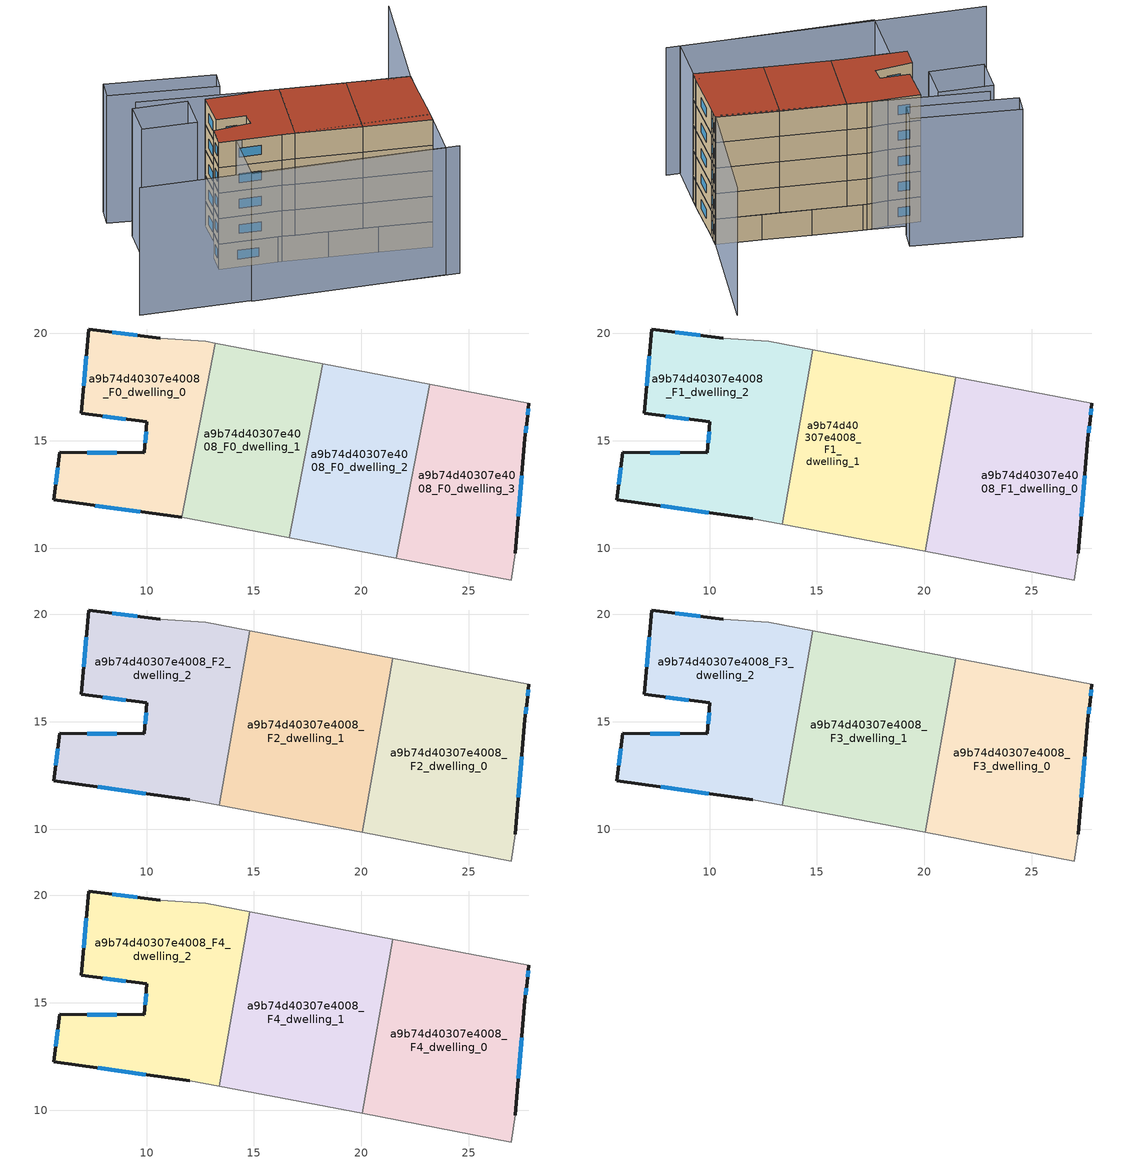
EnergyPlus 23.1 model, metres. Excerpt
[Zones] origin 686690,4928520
a9b74d40307e4008_F0_dwelling_0
 floor ground (EU_floor_Construction): 13.2,19.54 11.65,11.43 5.67,12.25 5.97,14.46 9.9,14.45 10.02,15.88 6.97,16.28 7.31,20.2 10.65,19.77 12.75,19.63 z0
 wall outside (EU_wall_Construction): 10.65,19.77 7.31,20.2 6.97,16.28 10.02,15.88 9.9,14.45 5.97,14.46 5.67,12.25 11.65,11.43 z0:3
 wall adiabatic (EU_wall_Construction): 13.2,19.54 12.75,19.63 10.65,19.77 z0:3
 wall to a9b74d40307e4008_F0_dwelling_1 (EU_wall_Construction): 11.65,11.43 13.2,19.54 z0:3
 window (EU_Window_Construction): 7.96,16.15 9.03,16.01 / 7.2,18.93 7.08,17.56 / 9.56,19.91 8.4,20.06 / 7.61,11.98 9.7,11.69 / 5.87,13.74 5.77,12.96 / 8.62,14.45 7.25,14.45 / 9.98,15.41 9.94,14.91 z0.98:2.02
a9b74d40307e4008_F0_dwelling_1
 floor ground (EU_floor_Construction): 18.19,18.59 16.65,10.49 12.02,11.38 11.65,11.43 13.2,19.54 z0
 wall adiabatic (EU_wall_Construction): 11.65,11.43 12.02,11.38 16.65,10.49 / 18.19,18.59 13.2,19.54 z0:3
 wall to a9b74d40307e4008_F0_dwelling_2 (EU_wall_Construction): 16.65,10.49 18.19,18.59 z0:3
a9b74d40307e4008_F0_dwelling_2
 floor ground (EU_floor_Construction): 23.19,17.64 21.64,9.54 16.65,10.49 18.19,18.59 z0
 wall adiabatic (EU_wall_Construction): 23.19,17.64 18.19,18.59 / 16.65,10.49 21.64,9.54 z0:3
 wall to a9b74d40307e4008_F0_dwelling_3 (EU_wall_Construction): 21.64,9.54 23.19,17.64 z0:3
a9b74d40307e4008_F0_dwelling_3
 floor ground (EU_floor_Construction): 27.81,16.76 27.72,15.96 27.62,15.11 27.16,9.76 26.99,8.52 21.64,9.54 23.19,17.64 z0
 wall outside (EU_wall_Construction): 27.16,9.76 27.62,15.11 27.72,15.96 27.81,16.76 z0:3
 wall adiabatic (EU_wall_Construction): 21.64,9.54 26.99,8.52 27.16,9.76 / 27.81,16.76 23.19,17.64 z0:3
 window (EU_Window_Construction): 27.75,16.22 27.78,16.5 / 27.65,15.38 27.69,15.68 / 27.31,11.5 27.47,13.37 z0.98:2.02
a9b74d40307e4008_F1_dwelling_0
 floor to a9b74d40307e4008_F0_dwelling_2 (EU_floor_Construction): 23.19,17.64 21.64,9.54 20.04,9.84 21.46,17.97 z3
 floor to a9b74d40307e4008_F0_dwelling_3 (EU_floor_Construction): 27.81,16.76 27.72,15.96 27.62,15.11 27.16,9.76 26.99,8.52 21.64,9.54 23.19,17.64 z3
 wall outside (EU_wall_Construction): 27.16,9.76 27.62,15.11 27.72,15.96 27.81,16.76 z3:6
 wall adiabatic (EU_wall_Construction): 20.04,9.84 26.99,8.52 27.16,9.76 / 27.81,16.76 21.46,17.97 z3:6
 wall to a9b74d40307e4008_F1_dwelling_1 (EU_wall_Construction): 21.46,17.97 20.04,9.84 z3:6
 window (EU_Window_Construction): 27.31,11.5 27.47,13.37 / 27.75,16.22 27.78,16.5 / 27.65,15.38 27.69,15.68 z3.98:5.02
a9b74d40307e4008_F1_dwelling_1
 floor to a9b74d40307e4008_F0_dwelling_2 (EU_floor_Construction): 21.46,17.97 20.04,9.84 16.65,10.49 18.19,18.59 z3
 floor to a9b74d40307e4008_F0_dwelling_1 (EU_floor_Construction): 18.19,18.59 16.65,10.49 13.38,11.12 14.8,19.24 z3
 wall adiabatic (EU_wall_Construction): 21.46,17.97 14.8,19.24 / 13.38,11.12 20.04,9.84 z3:6
 wall to a9b74d40307e4008_F1_dwelling_2 (EU_wall_Construction): 14.8,19.24 13.38,11.12 z3:6
a9b74d40307e4008_F1_dwelling_2
 floor to a9b74d40307e4008_F0_dwelling_0 (EU_floor_Construction): 13.2,19.54 11.65,11.43 5.67,12.25 5.97,14.46 9.9,14.45 10.02,15.88 6.97,16.28 7.31,20.2 10.65,19.77 12.75,19.63 z3
 floor to a9b74d40307e4008_F0_dwelling_1 (EU_floor_Construction): 14.8,19.24 13.38,11.12 12.02,11.38 11.65,11.43 13.2,19.54 z3
 wall outside (EU_wall_Construction): 10.65,19.77 7.31,20.2 6.97,16.28 10.02,15.88 9.9,14.45 5.97,14.46 5.67,12.25 12.02,11.38 z3:6
 wall adiabatic (EU_wall_Construction): 14.8,19.24 12.75,19.63 10.65,19.77 / 12.02,11.38 13.38,11.12 z3:6
 window (EU_Window_Construction): 9.98,15.41 9.94,14.91 / 7.96,16.15 9.03,16.01 / 7.2,18.93 7.08,17.56 / 9.56,19.91 8.4,20.06 / 7.73,11.96 9.95,11.66 / 5.87,13.74 5.77,12.96 / 8.62,14.45 7.25,14.45 z3.98:5.02
a9b74d40307e4008_F2_dwelling_0
 floor to a9b74d40307e4008_F1_dwelling_0 (EU_floor_Construction): 27.81,16.76 27.72,15.96 27.62,15.11 27.16,9.76 26.99,8.52 20.04,9.84 21.46,17.97 z6
 wall outside (EU_wall_Construction): 27.16,9.76 27.62,15.11 27.72,15.96 27.81,16.76 z6:9
 wall adiabatic (EU_wall_Construction): 20.04,9.84 26.99,8.52 27.16,9.76 / 27.81,16.76 21.46,17.97 z6:9
 wall to a9b74d40307e4008_F2_dwelling_1 (EU_wall_Construction): 21.46,17.97 20.04,9.84 z6:9
 window (EU_Window_Construction): 27.31,11.5 27.47,13.37 / 27.75,16.22 27.78,16.5 / 27.65,15.38 27.69,15.68 z6.98:8.02
a9b74d40307e4008_F2_dwelling_1
 floor to a9b74d40307e4008_F1_dwelling_1 (EU_floor_Construction): 21.46,17.97 20.04,9.84 13.38,11.12 14.8,19.24 z6
 wall adiabatic (EU_wall_Construction): 21.46,17.97 14.8,19.24 / 13.38,11.12 20.04,9.84 z6:9
 wall to a9b74d40307e4008_F2_dwelling_2 (EU_wall_Construction): 14.8,19.24 13.38,11.12 z6:9
a9b74d40307e4008_F2_dwelling_2
 floor to a9b74d40307e4008_F1_dwelling_2 (EU_floor_Construction): 14.8,19.24 13.38,11.12 12.02,11.38 5.67,12.25 5.97,14.46 9.9,14.45 10.02,15.88 6.97,16.28 7.31,20.2 10.65,19.77 12.75,19.63 z6
 wall outside (EU_wall_Construction): 10.65,19.77 7.31,20.2 6.97,16.28 10.02,15.88 9.9,14.45 5.97,14.46 5.67,12.25 12.02,11.38 z6:9
 wall adiabatic (EU_wall_Construction): 14.8,19.24 12.75,19.63 10.65,19.77 / 12.02,11.38 13.38,11.12 z6:9
 window (EU_Window_Construction): 9.98,15.41 9.94,14.91 / 7.96,16.15 9.03,16.01 / 7.2,18.93 7.08,17.56 / 9.56,19.91 8.4,20.06 / 7.73,11.96 9.95,11.66 / 5.87,13.74 5.77,12.96 / 8.62,14.45 7.25,14.45 z6.98:8.02
a9b74d40307e4008_F3_dwelling_0
 floor to a9b74d40307e4008_F2_dwelling_0 (EU_floor_Construction): 27.81,16.76 27.72,15.96 27.62,15.11 27.16,9.76 26.99,8.52 20.04,9.84 21.46,17.97 z9
 wall outside (EU_wall_Construction): 27.16,9.76 27.62,15.11 27.72,15.96 27.81,16.76 z9:12
 wall adiabatic (EU_wall_Construction): 20.04,9.84 26.99,8.52 27.16,9.76 / 27.81,16.76 21.46,17.97 z9:12
 wall to a9b74d40307e4008_F3_dwelling_1 (EU_wall_Construction): 21.46,17.97 20.04,9.84 z9:12
 window (EU_Window_Construction): 27.31,11.5 27.47,13.37 / 27.75,16.22 27.78,16.5 / 27.65,15.38 27.69,15.68 z9.98:11.02
a9b74d40307e4008_F3_dwelling_1
 floor to a9b74d40307e4008_F2_dwelling_1 (EU_floor_Construction): 21.46,17.97 20.04,9.84 13.38,11.12 14.8,19.24 z9
 wall adiabatic (EU_wall_Construction): 21.46,17.97 14.8,19.24 / 13.38,11.12 20.04,9.84 z9:12
 wall to a9b74d40307e4008_F3_dwelling_2 (EU_wall_Construction): 14.8,19.24 13.38,11.12 z9:12
a9b74d40307e4008_F3_dwelling_2
 floor to a9b74d40307e4008_F2_dwelling_2 (EU_floor_Construction): 14.8,19.24 13.38,11.12 12.02,11.38 5.67,12.25 5.97,14.46 9.9,14.45 10.02,15.88 6.97,16.28 7.31,20.2 10.65,19.77 12.75,19.63 z9
 wall outside (EU_wall_Construction): 10.65,19.77 7.31,20.2 6.97,16.28 10.02,15.88 9.9,14.45 5.97,14.46 5.67,12.25 12.02,11.38 z9:12
 wall adiabatic (EU_wall_Construction): 14.8,19.24 12.75,19.63 10.65,19.77 / 12.02,11.38 13.38,11.12 z9:12
 window (EU_Window_Construction): 9.98,15.41 9.94,14.91 / 7.96,16.15 9.03,16.01 / 7.2,18.93 7.08,17.56 / 9.56,19.91 8.4,20.06 / 7.73,11.96 9.95,11.66 / 5.87,13.74 5.77,12.96 / 8.62,14.45 7.25,14.45 z9.98:11.02
a9b74d40307e4008_F4_dwelling_0
 floor to a9b74d40307e4008_F3_dwelling_0 (EU_floor_Construction): 27.81,16.76 27.72,15.96 27.62,15.11 27.16,9.76 26.99,8.52 20.04,9.84 21.46,17.97 z12
 wall outside (EU_wall_Construction): 27.16,9.76 27.62,15.11 27.72,15.96 27.81,16.76 z12:15
 wall adiabatic (EU_wall_Construction): 20.04,9.84 26.99,8.52 27.16,9.76 / 27.81,16.76 21.46,17.97 z12:15
 wall to a9b74d40307e4008_F4_dwelling_1 (EU_wall_Construction): 21.46,17.97 20.04,9.84 z12:15
 window (EU_Window_Construction): 27.31,11.5 27.47,13.37 / 27.75,16.22 27.78,16.5 / 27.65,15.38 27.69,15.68 z12.98:14.02
 roof outside (EU_roof_Construction): 26.99,8.52 27.16,9.76 27.62,15.11 27.72,15.96 27.81,16.76 21.46,17.97 20.04,9.84 z15
a9b74d40307e4008_F4_dwelling_1
 floor to a9b74d40307e4008_F3_dwelling_1 (EU_floor_Construction): 21.46,17.97 20.04,9.84 13.38,11.12 14.8,19.24 z12
 wall adiabatic (EU_wall_Construction): 21.46,17.97 14.8,19.24 / 13.38,11.12 20.04,9.84 z12:15
 wall to a9b74d40307e4008_F4_dwelling_2 (EU_wall_Construction): 14.8,19.24 13.38,11.12 z12:15
 roof outside (EU_roof_Construction): 20.04,9.84 21.46,17.97 14.8,19.24 13.38,11.12 z15
a9b74d40307e4008_F4_dwelling_2
 floor to a9b74d40307e4008_F3_dwelling_2 (EU_floor_Construction): 14.8,19.24 13.38,11.12 12.02,11.38 5.67,12.25 5.97,14.46 9.9,14.45 10.02,15.88 6.97,16.28 7.31,20.2 10.65,19.77 12.75,19.63 z12
 wall outside (EU_wall_Construction): 10.65,19.77 7.31,20.2 6.97,16.28 10.02,15.88 9.9,14.45 5.97,14.46 5.67,12.25 12.02,11.38 z12:15
 wall adiabatic (EU_wall_Construction): 14.8,19.24 12.75,19.63 10.65,19.77 / 12.02,11.38 13.38,11.12 z12:15
 window (EU_Window_Construction): 9.98,15.41 9.94,14.91 / 7.96,16.15 9.03,16.01 / 7.2,18.93 7.08,17.56 / 9.56,19.91 8.4,20.06 / 7.73,11.96 9.95,11.66 / 5.87,13.74 5.77,12.96 / 8.62,14.45 7.25,14.45 z12.98:14.02
 roof outside (EU_roof_Construction): 13.38,11.12 14.8,19.24 12.75,19.63 10.65,19.77 7.31,20.2 6.97,16.28 10.02,15.88 9.9,14.45 5.97,14.46 5.67,12.25 12.02,11.38 z15
shading: -4.65,7.3 27.78,3.08 / 30.48,29.64 27.76,16.52 / 27.76,16.52 0.64,22.13 / 26.35,3.27 6.66,5.68 / 6.66,5.68 7.43,11.94 / 7.43,11.94 27.11,9.53 / 27.11,9.53 26.35,3.27 / 5.54,20.44 5.04,16.54 / 5.04,16.54 -0.59,17.28 / -0.59,17.28 -0.08,21.17 / -0.08,21.17 5.54,20.44 / 9.48,21.88 -1.63,24.25 / -1.63,24.25 -1.19,26.35 / -1.19,26.35 9.93,23.97 / 9.93,23.97 9.48,21.88 z0:15
[Building]
EU S2 Campaign: North Axis=0; Terrain=City; Solar Distribution=FullExterior
[Site:Location]
Bologna: Latitude=44.5; Longitude=11.25; Time Zone=1; Elevation=37
[SizingPeriod:WeatherFileDays]
AnnualSizingPeriod: Begin Month=1; Begin Day of Month=1; End Month=12; End Day of Month=31; Day of Week for Start Day=Monday; Use Weather File Daylight Saving Period=No; Use Weather File Rain and Snow Indicators=No
[MATERIAL]
EU_InternalMass_Material: Roughness=MediumRough; Thickness=0.1; Conductivity=1; Density=1800; Specific Heat=900; Thermal Absorptance=0.9; Solar Absorptance=0.7; Visible Absorptance=0.7
[MATERIAL:NOMASS] Roughness=MediumRough; Thermal Absorptance=0.9; Solar Absorptance=0.7; Visible Absorptance=0.7
Name | Thermal Resistance
EU_wall_NoMass | 0.905828
EU_roof_NoMass | 0.37593
EU_floor_NoMass | 0.67114
[WINDOWMATERIAL:SIMPLEGLAZINGSYSTEM]
EU_Window_SimpleGlazing: UFactor=4.52486; Solar Heat Gain Coefficient=0.85; Visible Transmittance=0.85
[CONSTRUCTION]
EU_wall_Construction: EU_wall_NoMass
EU_roof_Construction: EU_roof_NoMass
EU_floor_Construction: EU_floor_NoMass
EU_InternalMass_Construction: EU_InternalMass_Material
EU_Window_Construction: EU_Window_SimpleGlazing
[ZONE] Type=1; Multiplier=1; Ceiling Height=autocalculate; Floor Area=autocalculate; Part of Total Floor Area=Yes
Name | Volume
a9b74d40307e4008_F0_dwelling_0 | 125.747
a9b74d40307e4008_F1_dwelling_0 | 167.666
a9b74d40307e4008_F2_dwelling_0; a9b74d40307e4008_F3_dwelling_0; a9b74d40307e4008_F4_dwelling_0 | 167.665
a9b74d40307e4008_F0_dwelling_1 | 125.76
a9b74d40307e4008_F1_dwelling_1 | 167.673
a9b74d40307e4008_F2_dwelling_1; a9b74d40307e4008_F3_dwelling_1; a9b74d40307e4008_F4_dwelling_1 | 167.671
a9b74d40307e4008_F0_dwelling_2 | 125.744
a9b74d40307e4008_F1_dwelling_2 | 167.668
a9b74d40307e4008_F2_dwelling_2; a9b74d40307e4008_F3_dwelling_2; a9b74d40307e4008_F4_dwelling_2 | 167.67
a9b74d40307e4008_F0_dwelling_3 | 125.763
[INTERNALMASS] Construction=EU_InternalMass_Construction
Name | Zone or ZoneList | Surface Area
a9b74d40307e4008_F0_dwelling_0_EU_InternalMass | a9b74d40307e4008_F0_dwelling_0 | 41.9159
a9b74d40307e4008_F0_dwelling_1_EU_InternalMass | a9b74d40307e4008_F0_dwelling_1 | 41.9199
a9b74d40307e4008_F0_dwelling_2_EU_InternalMass | a9b74d40307e4008_F0_dwelling_2 | 41.9148
a9b74d40307e4008_F0_dwelling_3_EU_InternalMass | a9b74d40307e4008_F0_dwelling_3 | 41.9205
a9b74d40307e4008_F1_dwelling_0_EU_InternalMass | a9b74d40307e4008_F1_dwelling_0 | 55.8884
a9b74d40307e4008_F1_dwelling_1_EU_InternalMass | a9b74d40307e4008_F1_dwelling_1 | 55.8905
a9b74d40307e4008_F1_dwelling_2_EU_InternalMass | a9b74d40307e4008_F1_dwelling_2 | 55.8902
a9b74d40307e4008_F2_dwelling_0_EU_InternalMass | a9b74d40307e4008_F2_dwelling_0 | 55.8884
a9b74d40307e4008_F2_dwelling_1_EU_InternalMass | a9b74d40307e4008_F2_dwelling_1 | 55.8905
a9b74d40307e4008_F2_dwelling_2_EU_InternalMass | a9b74d40307e4008_F2_dwelling_2 | 55.8902
a9b74d40307e4008_F3_dwelling_0_EU_InternalMass | a9b74d40307e4008_F3_dwelling_0 | 55.8884
a9b74d40307e4008_F3_dwelling_1_EU_InternalMass | a9b74d40307e4008_F3_dwelling_1 | 55.8905
a9b74d40307e4008_F3_dwelling_2_EU_InternalMass | a9b74d40307e4008_F3_dwelling_2 | 55.8902
a9b74d40307e4008_F4_dwelling_0_EU_InternalMass | a9b74d40307e4008_F4_dwelling_0 | 55.8884
a9b74d40307e4008_F4_dwelling_1_EU_InternalMass | a9b74d40307e4008_F4_dwelling_1 | 55.8905
a9b74d40307e4008_F4_dwelling_2_EU_InternalMass | a9b74d40307e4008_F4_dwelling_2 | 55.8902
[OTHEREQUIPMENT] Fuel Type=Electricity; Design Level Calculation Method=Watts/Area; Power per Zone Floor Area=1; Fraction Latent=0; Fraction Radiant=0; Fraction Lost=0; Carbon Dioxide Generation Rate=0; EndUse Subcategory=EU_Step8_InternalGains
Name | Zone or ZoneList or Space or SpaceList | Schedule
EU_Step8_InternalGain_a9b74d40307e4008_F0_dwelling_0_f000 | a9b74d40307e4008_F0_dwelling_0 | EU_Step8_GainSchedule_a9b74d40307e4008_F0_dwelling_0_f000
EU_Step8_InternalGain_a9b74d40307e4008_F0_dwelling_1_f000 | a9b74d40307e4008_F0_dwelling_1 | EU_Step8_GainSchedule_a9b74d40307e4008_F0_dwelling_1_f000
EU_Step8_InternalGain_a9b74d40307e4008_F0_dwelling_2_f000 | a9b74d40307e4008_F0_dwelling_2 | EU_Step8_GainSchedule_a9b74d40307e4008_F0_dwelling_2_f000
EU_Step8_InternalGain_a9b74d40307e4008_F0_dwelling_3_f000 | a9b74d40307e4008_F0_dwelling_3 | EU_Step8_GainSchedule_a9b74d40307e4008_F0_dwelling_3_f000
EU_Step8_InternalGain_a9b74d40307e4008_F1_dwelling_0_f000 | a9b74d40307e4008_F1_dwelling_0 | EU_Step8_GainSchedule_a9b74d40307e4008_F1_dwelling_0_f000
EU_Step8_InternalGain_a9b74d40307e4008_F1_dwelling_1_f000 | a9b74d40307e4008_F1_dwelling_1 | EU_Step8_GainSchedule_a9b74d40307e4008_F1_dwelling_1_f000
EU_Step8_InternalGain_a9b74d40307e4008_F1_dwelling_2_f000 | a9b74d40307e4008_F1_dwelling_2 | EU_Step8_GainSchedule_a9b74d40307e4008_F1_dwelling_2_f000
EU_Step8_InternalGain_a9b74d40307e4008_F2_dwelling_0_f000 | a9b74d40307e4008_F2_dwelling_0 | EU_Step8_GainSchedule_a9b74d40307e4008_F2_dwelling_0_f000
EU_Step8_InternalGain_a9b74d40307e4008_F2_dwelling_1_f000 | a9b74d40307e4008_F2_dwelling_1 | EU_Step8_GainSchedule_a9b74d40307e4008_F2_dwelling_1_f000
EU_Step8_InternalGain_a9b74d40307e4008_F2_dwelling_2_f000 | a9b74d40307e4008_F2_dwelling_2 | EU_Step8_GainSchedule_a9b74d40307e4008_F2_dwelling_2_f000
EU_Step8_InternalGain_a9b74d40307e4008_F3_dwelling_0_f000 | a9b74d40307e4008_F3_dwelling_0 | EU_Step8_GainSchedule_a9b74d40307e4008_F3_dwelling_0_f000
EU_Step8_InternalGain_a9b74d40307e4008_F3_dwelling_1_f000 | a9b74d40307e4008_F3_dwelling_1 | EU_Step8_GainSchedule_a9b74d40307e4008_F3_dwelling_1_f000
EU_Step8_InternalGain_a9b74d40307e4008_F3_dwelling_2_f000 | a9b74d40307e4008_F3_dwelling_2 | EU_Step8_GainSchedule_a9b74d40307e4008_F3_dwelling_2_f000
EU_Step8_InternalGain_a9b74d40307e4008_F4_dwelling_0_f000 | a9b74d40307e4008_F4_dwelling_0 | EU_Step8_GainSchedule_a9b74d40307e4008_F4_dwelling_0_f000
EU_Step8_InternalGain_a9b74d40307e4008_F4_dwelling_1_f000 | a9b74d40307e4008_F4_dwelling_1 | EU_Step8_GainSchedule_a9b74d40307e4008_F4_dwelling_1_f000
EU_Step8_InternalGain_a9b74d40307e4008_F4_dwelling_2_f000 | a9b74d40307e4008_F4_dwelling_2 | EU_Step8_GainSchedule_a9b74d40307e4008_F4_dwelling_2_f000
[ZONEVENTILATION:DESIGNFLOWRATE] Schedule=EU_AlwaysOn; Design Flow Rate Calculation Method=AirChanges/Hour; Air Changes per Hour=0.73129; Ventilation Type=Natural; Fan Pressure Rise=0; Fan Total Efficiency=1; Constant Term Coefficient=1; Temperature Term Coefficient=0; Velocity Term Coefficient=0; Velocity Squared Term Coefficient=0; Minimum Indoor Temperature=-100; Maximum Indoor Temperature=100; Delta Temperature=-100; Minimum Outdoor Temperature=-100; Maximum Outdoor Temperature=100; Maximum Wind Speed=40
Name | Zone or ZoneList or Space or SpaceList
EU_ConstantAir_a9b74d40307e4008_F0_dwelling_0 | a9b74d40307e4008_F0_dwelling_0
EU_ConstantAir_a9b74d40307e4008_F0_dwelling_1 | a9b74d40307e4008_F0_dwelling_1
EU_ConstantAir_a9b74d40307e4008_F0_dwelling_2 | a9b74d40307e4008_F0_dwelling_2
EU_ConstantAir_a9b74d40307e4008_F0_dwelling_3 | a9b74d40307e4008_F0_dwelling_3
EU_ConstantAir_a9b74d40307e4008_F1_dwelling_0 | a9b74d40307e4008_F1_dwelling_0
EU_ConstantAir_a9b74d40307e4008_F1_dwelling_1 | a9b74d40307e4008_F1_dwelling_1
EU_ConstantAir_a9b74d40307e4008_F1_dwelling_2 | a9b74d40307e4008_F1_dwelling_2
EU_ConstantAir_a9b74d40307e4008_F2_dwelling_0 | a9b74d40307e4008_F2_dwelling_0
EU_ConstantAir_a9b74d40307e4008_F2_dwelling_1 | a9b74d40307e4008_F2_dwelling_1
EU_ConstantAir_a9b74d40307e4008_F2_dwelling_2 | a9b74d40307e4008_F2_dwelling_2
EU_ConstantAir_a9b74d40307e4008_F3_dwelling_0 | a9b74d40307e4008_F3_dwelling_0
EU_ConstantAir_a9b74d40307e4008_F3_dwelling_1 | a9b74d40307e4008_F3_dwelling_1
EU_ConstantAir_a9b74d40307e4008_F3_dwelling_2 | a9b74d40307e4008_F3_dwelling_2
EU_ConstantAir_a9b74d40307e4008_F4_dwelling_0 | a9b74d40307e4008_F4_dwelling_0
EU_ConstantAir_a9b74d40307e4008_F4_dwelling_1 | a9b74d40307e4008_F4_dwelling_1
EU_ConstantAir_a9b74d40307e4008_F4_dwelling_2 | a9b74d40307e4008_F4_dwelling_2
[HVACTEMPLATE:THERMOSTAT] Constant Heating Setpoint=20; Constant Cooling Setpoint=50
EU_HeatOnly_a9b74d40307e4008_F0_dwelling_0; EU_HeatOnly_a9b74d40307e4008_F0_dwelling_1; EU_HeatOnly_a9b74d40307e4008_F0_dwelling_2; EU_HeatOnly_a9b74d40307e4008_F0_dwelling_3; EU_HeatOnly_a9b74d40307e4008_F1_dwelling_0; EU_HeatOnly_a9b74d40307e4008_F1_dwelling_1; EU_HeatOnly_a9b74d40307e4008_F1_dwelling_2; EU_HeatOnly_a9b74d40307e4008_F2_dwelling_0; EU_HeatOnly_a9b74d40307e4008_F2_dwelling_1; EU_HeatOnly_a9b74d40307e4008_F2_dwelling_2; EU_HeatOnly_a9b74d40307e4008_F3_dwelling_0; EU_HeatOnly_a9b74d40307e4008_F3_dwelling_1; EU_HeatOnly_a9b74d40307e4008_F3_dwelling_2; EU_HeatOnly_a9b74d40307e4008_F4_dwelling_0; EU_HeatOnly_a9b74d40307e4008_F4_dwelling_1; EU_HeatOnly_a9b74d40307e4008_F4_dwelling_2
[HVACTEMPLATE:ZONE:IDEALLOADSAIRSYSTEM] System Availability Schedule=EU_AlwaysOn; Maximum Heating Supply Air Temperature=50; Minimum Cooling Supply Air Temperature=13; Maximum Heating Supply Air Humidity Ratio=0.0156; Minimum Cooling Supply Air Humidity Ratio=0.0077; Heating Limit=NoLimit; Cooling Limit=NoLimit; Heating Availability Schedule=EU_AlwaysOn; Cooling Availability Schedule=EU_CoolingOff; Dehumidification Control Type=ConstantSensibleHeatRatio; Cooling Sensible Heat Ratio=0.7; Dehumidification Setpoint=60; Humidification Control Type=None; Humidification Setpoint=30; Outdoor Air Method=None; Outdoor Air Flow Rate per Person=0.00944; Outdoor Air Flow Rate per Zone Floor Area=0; Outdoor Air Flow Rate per Zone=0; Demand Controlled Ventilation Type=None; Outdoor Air Economizer Type=NoEconomizer; Heat Recovery Type=None; Sensible Heat Recovery Effectiveness=0.7; Latent Heat Recovery Effectiveness=0.65
Name | Template Thermostat
a9b74d40307e4008_F0_dwelling_0 | EU_HeatOnly_a9b74d40307e4008_F0_dwelling_0
a9b74d40307e4008_F0_dwelling_1 | EU_HeatOnly_a9b74d40307e4008_F0_dwelling_1
a9b74d40307e4008_F0_dwelling_2 | EU_HeatOnly_a9b74d40307e4008_F0_dwelling_2
a9b74d40307e4008_F0_dwelling_3 | EU_HeatOnly_a9b74d40307e4008_F0_dwelling_3
a9b74d40307e4008_F1_dwelling_0 | EU_HeatOnly_a9b74d40307e4008_F1_dwelling_0
a9b74d40307e4008_F1_dwelling_1 | EU_HeatOnly_a9b74d40307e4008_F1_dwelling_1
a9b74d40307e4008_F1_dwelling_2 | EU_HeatOnly_a9b74d40307e4008_F1_dwelling_2
a9b74d40307e4008_F2_dwelling_0 | EU_HeatOnly_a9b74d40307e4008_F2_dwelling_0
a9b74d40307e4008_F2_dwelling_1 | EU_HeatOnly_a9b74d40307e4008_F2_dwelling_1
a9b74d40307e4008_F2_dwelling_2 | EU_HeatOnly_a9b74d40307e4008_F2_dwelling_2
a9b74d40307e4008_F3_dwelling_0 | EU_HeatOnly_a9b74d40307e4008_F3_dwelling_0
a9b74d40307e4008_F3_dwelling_1 | EU_HeatOnly_a9b74d40307e4008_F3_dwelling_1
a9b74d40307e4008_F3_dwelling_2 | EU_HeatOnly_a9b74d40307e4008_F3_dwelling_2
a9b74d40307e4008_F4_dwelling_0 | EU_HeatOnly_a9b74d40307e4008_F4_dwelling_0
a9b74d40307e4008_F4_dwelling_1 | EU_HeatOnly_a9b74d40307e4008_F4_dwelling_1
a9b74d40307e4008_F4_dwelling_2 | EU_HeatOnly_a9b74d40307e4008_F4_dwelling_2
[SIZING:ZONE] Zone Cooling Design Supply Air Temperature Input Method=SupplyAirTemperature; Zone Cooling Design Supply Air Temperature=13; Zone Heating Design Supply Air Temperature Input Method=SupplyAirTemperature; Zone Heating Design Supply Air Temperature=50; Zone Cooling Design Supply Air Humidity Ratio=0.008; Zone Heating Design Supply Air Humidity Ratio=0.008; Cooling Design Air Flow Method=DesignDay; Cooling Design Air Flow Rate=0; Cooling Minimum Air Flow per Zone Floor Area=0.000762; Cooling Minimum Air Flow=0; Cooling Minimum Air Flow Fraction=0.2; Heating Design Air Flow Method=DesignDay; Heating Design Air Flow Rate=0; Heating Maximum Air Flow per Zone Floor Area=0.002032; Heating Maximum Air Flow=0.141576; Heating Maximum Air Flow Fraction=0.3; Account for Dedicated Outdoor Air System=No; Dedicated Outdoor Air System Control Strategy=NeutralSupplyAir; Dedicated Outdoor Air Low Setpoint Temperature for Design=autosize; Dedicated Outdoor Air High Setpoint Temperature for Design=autosize; Zone Load Sizing Method=Sensible Load Only No Latent Load; Zone Latent Cooling Design Supply Air Humidity Ratio Input Method=HumidityRatioDifference; Zone Cooling Design Supply Air Humidity Ratio Difference=0.005; Zone Latent Heating Design Supply Air Humidity Ratio Input Method=HumidityRatioDifference; Zone Humidification Design Supply Air Humidity Ratio Difference=0.005
a9b74d40307e4008_F0_dwelling_0; a9b74d40307e4008_F0_dwelling_1; a9b74d40307e4008_F0_dwelling_2; a9b74d40307e4008_F0_dwelling_3; a9b74d40307e4008_F1_dwelling_0; a9b74d40307e4008_F1_dwelling_1; a9b74d40307e4008_F1_dwelling_2; a9b74d40307e4008_F2_dwelling_0; a9b74d40307e4008_F2_dwelling_1; a9b74d40307e4008_F2_dwelling_2; a9b74d40307e4008_F3_dwelling_0; a9b74d40307e4008_F3_dwelling_1; a9b74d40307e4008_F3_dwelling_2; a9b74d40307e4008_F4_dwelling_0; a9b74d40307e4008_F4_dwelling_1; a9b74d40307e4008_F4_dwelling_2
[SCHEDULE:CONSTANT]
Name | Hourly Value
EU_AlwaysOn | 1
EU_CoolingOff | 0
[SCHEDULE:FILE] Column Number=1; Rows to Skip at Top=0; Number of Hours of Data=8760; Column Separator=Comma; Interpolate to Timestep=No; Minutes per Item=60; Adjust Schedule for Daylight Savings=Yes
Name | File
EU_Step8_GainSchedule_a9b74d40307e4008_F0_dwelling_0_f000 | ../../schedules/a9b74d40307e4008/a9b74d40307e4008_F0_dwelling_0_f000_gain.csv
EU_Step8_GainSchedule_a9b74d40307e4008_F0_dwelling_1_f000 | ../../schedules/a9b74d40307e4008/a9b74d40307e4008_F0_dwelling_1_f000_gain.csv
EU_Step8_GainSchedule_a9b74d40307e4008_F0_dwelling_2_f000 | ../../schedules/a9b74d40307e4008/a9b74d40307e4008_F0_dwelling_2_f000_gain.csv
EU_Step8_GainSchedule_a9b74d40307e4008_F0_dwelling_3_f000 | ../../schedules/a9b74d40307e4008/a9b74d40307e4008_F0_dwelling_3_f000_gain.csv
EU_Step8_GainSchedule_a9b74d40307e4008_F1_dwelling_0_f000 | ../../schedules/a9b74d40307e4008/a9b74d40307e4008_F1_dwelling_0_f000_gain.csv
EU_Step8_GainSchedule_a9b74d40307e4008_F1_dwelling_1_f000 | ../../schedules/a9b74d40307e4008/a9b74d40307e4008_F1_dwelling_1_f000_gain.csv
EU_Step8_GainSchedule_a9b74d40307e4008_F1_dwelling_2_f000 | ../../schedules/a9b74d40307e4008/a9b74d40307e4008_F1_dwelling_2_f000_gain.csv
EU_Step8_GainSchedule_a9b74d40307e4008_F2_dwelling_0_f000 | ../../schedules/a9b74d40307e4008/a9b74d40307e4008_F2_dwelling_0_f000_gain.csv
EU_Step8_GainSchedule_a9b74d40307e4008_F2_dwelling_1_f000 | ../../schedules/a9b74d40307e4008/a9b74d40307e4008_F2_dwelling_1_f000_gain.csv
EU_Step8_GainSchedule_a9b74d40307e4008_F2_dwelling_2_f000 | ../../schedules/a9b74d40307e4008/a9b74d40307e4008_F2_dwelling_2_f000_gain.csv
EU_Step8_GainSchedule_a9b74d40307e4008_F3_dwelling_0_f000 | ../../schedules/a9b74d40307e4008/a9b74d40307e4008_F3_dwelling_0_f000_gain.csv
EU_Step8_GainSchedule_a9b74d40307e4008_F3_dwelling_1_f000 | ../../schedules/a9b74d40307e4008/a9b74d40307e4008_F3_dwelling_1_f000_gain.csv
EU_Step8_GainSchedule_a9b74d40307e4008_F3_dwelling_2_f000 | ../../schedules/a9b74d40307e4008/a9b74d40307e4008_F3_dwelling_2_f000_gain.csv
EU_Step8_GainSchedule_a9b74d40307e4008_F4_dwelling_0_f000 | ../../schedules/a9b74d40307e4008/a9b74d40307e4008_F4_dwelling_0_f000_gain.csv
EU_Step8_GainSchedule_a9b74d40307e4008_F4_dwelling_1_f000 | ../../schedules/a9b74d40307e4008/a9b74d40307e4008_F4_dwelling_1_f000_gain.csv
EU_Step8_GainSchedule_a9b74d40307e4008_F4_dwelling_2_f000 | ../../schedules/a9b74d40307e4008/a9b74d40307e4008_F4_dwelling_2_f000_gain.csv
